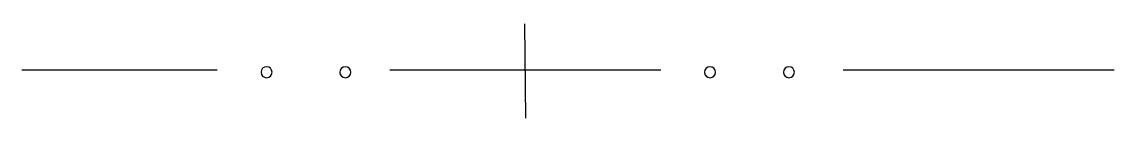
# Model space of a CAD drawing. Header units: metres. Extents: x -41358 to -36406, y -305066 to -304637.
import ezdxf

# ---------------------------------------------------------------- set-up
doc = ezdxf.new("R2010")
doc.units = ezdxf.units.M
doc.layers.add('STEEL', color=1, linetype='Continuous')

msp = doc.modelspace()

# ---------------------------------------------------------------- linework, layer by layer
at = {"layer": 'STEEL'}
for points in [[(-39079.34, -304637.42), (-39074.29, -305066.39)], [(-41357.74, -304846.18), (-40471.77, -304846.18)], [(-39689.81, -304846.18), (-38461.03, -304846.18)], [(-37634.39, -304846.18), (-36405.61, -304846.18)]]:
    msp.add_lwpolyline(points, dxfattribs=at)
for points in [[(-40273.35, -304857.34, 1), (-40223.35, -304857.34, 1)], [(-39915.89, -304857.34, 1), (-39865.89, -304857.34, 1)], [(-38262.61, -304857.34, 1), (-38212.61, -304857.34, 1)], [(-37905.15, -304857.34, 1), (-37855.15, -304857.34, 1)]]:
    msp.add_lwpolyline(points, format="xyb", close=True, dxfattribs=at)

doc.saveas('drawing.dxf')
